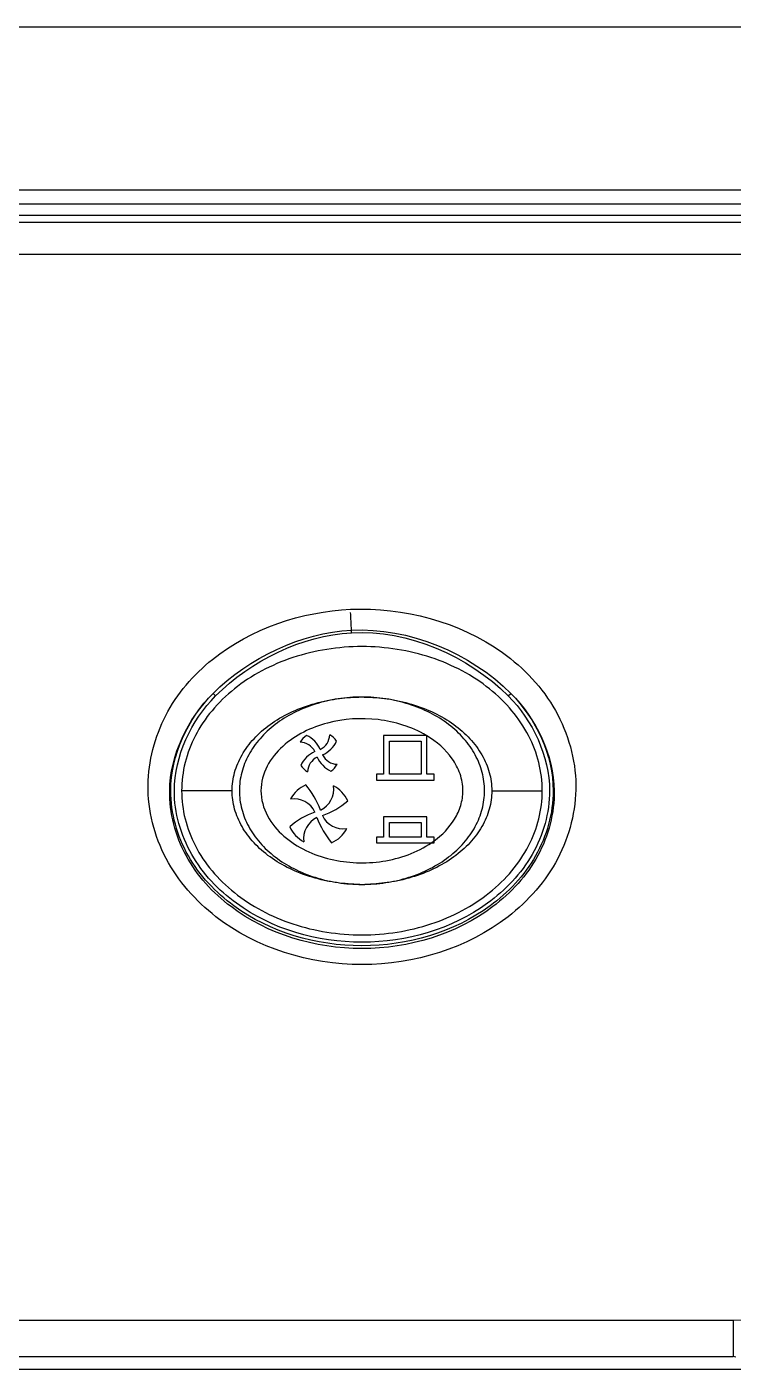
# Model space of a CAD drawing. Header units: millimetres. Extents: x 473 to 3963, y -1329 to 3488.
# Drawn here: x 2342.9 to 2391.9, y 1397.3 to 1490.5 of the extents above; entities that cross this region are included whole.
import ezdxf

# ---------------------------------------------------------------- set-up
doc = ezdxf.new("R2010")
doc.units = ezdxf.units.MM
doc.header["$LTSCALE"] = 392.37
doc.layers.get('0').update_dxf_attribs({"linetype": 'CONTINUOUS'})

msp = doc.modelspace()

# ---------------------------------------------------------------- linework, layer by layer
at = {"linetype": 'Continuous'}
for p, q in [((1887.648, 1490.466), (2534.648, 1490.466)), ((1885.222, 1479.166), (2541.748, 1479.166)), ((2537.748, 1478.166), (1884.548, 1478.166)), ((2537.748, 1477.366), (1884.548, 1477.366)), ((2583.684, 1476.894), (1838.613, 1476.894)), ((2460.148, 1474.671), (1962.148, 1474.671)), ((2365.428, 1448.429), (2365.418, 1448.606)), ((2356.004, 1444.042), (2355.827, 1444.218)), ((2376.293, 1444.042), (2376.47, 1444.218)), ((2368.048, 1441.309), (2367.648, 1441.309)), ((2367.648, 1441.309), (2367.648, 1438.609)), ((2370.248, 1441.309), (2368.048, 1441.309)), ((2368.048, 1438.609), (2368.048, 1440.909)), ((2368.048, 1440.909), (2370.248, 1440.909)), ((2370.597, 1441.309), (2370.248, 1441.309)), ((2370.248, 1440.909), (2370.248, 1438.609)), ((2370.648, 1441.309), (2370.597, 1441.309)), ((2370.648, 1441.278), (2370.648, 1441.309)), ((2370.648, 1438.609), (2370.648, 1441.278)), ((2367.148, 1438.609), (2367.148, 1438.209)), ((2367.648, 1438.609), (2367.148, 1438.609)), ((2367.148, 1438.209), (2371.148, 1438.209)), ((2370.248, 1438.609), (2368.048, 1438.609)), ((2371.148, 1438.609), (2370.648, 1438.609)), ((2371.148, 1438.209), (2371.148, 1438.609)), ((2355.178, 1437.466), (2353.648, 1437.466)), ((2357.148, 1437.466), (2355.178, 1437.466)), ((2375.148, 1437.466), (2377.137, 1437.466)), ((2377.137, 1437.466), (2378.648, 1437.466)), ((2368.048, 1435.655), (2367.648, 1435.655)), ((2367.648, 1435.655), (2367.648, 1434.255)), ((2370.248, 1435.655), (2368.048, 1435.655)), ((2368.048, 1435.255), (2370.248, 1435.255)), ((2368.048, 1434.255), (2368.048, 1435.255)), ((2370.648, 1435.655), (2370.248, 1435.655)), ((2370.248, 1435.255), (2370.248, 1434.255)), ((2370.648, 1434.255), (2370.648, 1435.655)), ((2367.148, 1434.255), (2367.148, 1433.855)), ((2367.648, 1434.255), (2367.148, 1434.255)), ((2370.248, 1434.255), (2368.048, 1434.255)), ((2371.148, 1434.255), (2370.648, 1434.255)), ((2371.148, 1433.987), (2371.148, 1434.255)), ((2367.148, 1433.855), (2370.963, 1433.855)), ((2370.963, 1433.855), (2371.148, 1433.855)), ((2371.148, 1433.855), (2371.148, 1433.987)), ((2030.412, 1400.736), (2391.885, 1400.736)), ((2391.885, 1400.736), (2391.885, 1398.218)), ((2030.412, 1398.218), (2391.885, 1398.218)), ((2392.083, 1398.169), (2391.885, 1398.218)), ((2215.148, 1397.335), (2436.838, 1397.335))]:
    msp.add_line(p, q, dxfattribs=at)
for centre, radius, start, end in [((2363.148, 1440.066), 1.5, 124.0172, 149.26357), ((2361.817, 1439.633), 1.2, 27.0339, 87.98526), ((2361.436, 1439.509), 2, 24.16792, 64.12753), ((2362.716, 1441.397), 1.2, 297.0339, 357.98526), ((2362.592, 1441.777), 2, 294.16792, 334.12753), ((2363.148, 1440.066), 1.5, 34.0172, 59.26357), ((2367.05, 1435.354), 6.931, 58.96831, 59.2138), ((2367.08, 1435.405), 6.872, 58.72141, 58.96831), ((2363.704, 1438.354), 2, 114.16792, 154.12753), ((2364.48, 1440.498), 1.2, 207.0339, 267.98526), ((2363.148, 1440.066), 1.5, 214.0172, 239.26357), ((2363.581, 1438.734), 1.2, 117.0339, 177.98526), ((2364.86, 1440.622), 2, 204.16792, 244.12753), ((2363.148, 1440.066), 1.5, 304.0172, 329.26357), ((2363.148, 1435.866), 2.2, 113.96357, 152.18439), ((2357.822, 1434.135), 5.8, 20.09537, 40.16391), ((2362.592, 1437.577), 1.6, 295.0408, 8.40593), ((2363.148, 1435.866), 2.2, 23.96357, 62.18439), ((2361.436, 1435.309), 1.6, 25.0408, 98.40593), ((2361.418, 1441.191), 5.8, 290.09537, 310.16391), ((2364.879, 1430.54), 5.8, 110.09537, 130.16391), ((2363.704, 1434.154), 1.6, 115.0408, 188.40593), ((2368.474, 1437.596), 5.8, 200.09537, 220.16391), ((2364.86, 1436.422), 1.6, 205.0408, 278.40593), ((2363.148, 1435.866), 2.2, 203.96357, 242.18439), ((2363.148, 1435.866), 2.2, 293.96357, 332.18439), ((2366.988, 1439.665), 7.039, 304.37721, 305.3083), ((2367.086, 1439.526), 6.869, 305.3109, 305.61231), ((2367.159, 1439.424), 6.743, 305.61126, 306.26422), ((2391.841, 1439.194), 38.458, 270.06512, 329.06932)]:
    msp.add_arc(centre, radius, start, end, dxfattribs=at)
for points, knots in [([(2351.318, 1437.854), (2351.333, 1439.517), (2352.223, 1442.908), (2356.72, 1448.149), (2361.97, 1449.903), (2365.362, 1450.054)], [0, 0, 0, 0, 0.24657, 0.496668, 1, 1, 1, 1]), ([(2365.362, 1450.054), (2369.009, 1450.216), (2374.818, 1448.702), (2379.926, 1443.292), (2380.962, 1439.641), (2380.979, 1437.854)], [0, 0, 0, 0, 0.503257, 0.753617, 1, 1, 1, 1]), ([(2357.148, 1437.466), (2357.148, 1437.891), (2357.264, 1438.742), (2357.78, 1439.969), (2358.617, 1441.1), (2359.743, 1442.091), (2361.116, 1442.905), (2362.682, 1443.509), (2364.315, 1443.867), (2365.422, 1443.955), (2365.942, 1443.964)], [0, 0, 0, 0, 0.126846, 0.253692, 0.380537, 0.507383, 0.634229, 0.761075, 0.88792, 1, 1, 1, 1]), ([(2366.306, 1443.965), (2366.843, 1443.958), (2367.966, 1443.871), (2369.615, 1443.509), (2371.181, 1442.905), (2372.553, 1442.091), (2373.68, 1441.1), (2374.517, 1439.969), (2375.032, 1438.742), (2375.148, 1437.891), (2375.148, 1437.466)], [0, 0, 0, 0, 0.1151, 0.241514, 0.367929, 0.494343, 0.620757, 0.747171, 0.873586, 1, 1, 1, 1]), ([(2370.597, 1441.309), (2369.592, 1441.906), (2367.282, 1442.618), (2364.297, 1442.42), (2362.084, 1441.599), (2360.603, 1440.613), (2359.465, 1439.23), (2359.148, 1438.049), (2359.148, 1437.466)], [0, 0, 0, 0, 0.249594, 0.499543, 0.625009, 0.750361, 0.875448, 1, 1, 1, 1]), ([(2373.148, 1437.466), (2373.148, 1437.861), (2373.008, 1438.658), (2372.256, 1440.069), (2371.323, 1440.87), (2370.648, 1441.278)], [0, 0, 0, 0, 0.250231, 0.500802, 1, 1, 1, 1]), ([(2380.979, 1437.854), (2380.994, 1436.108), (2380.086, 1432.528), (2375.266, 1427.09), (2366.148, 1424.283), (2357.032, 1427.091), (2352.21, 1432.528), (2351.302, 1436.108), (2351.318, 1437.854)], [0, 0, 0, 0, 0.123439, 0.248677, 0.499993, 0.751311, 0.876553, 1, 1, 1, 1]), ([(2379.48, 1437.466), (2379.496, 1435.922), (2378.663, 1432.744), (2374.287, 1427.975), (2366.148, 1425.543), (2358.01, 1427.975), (2353.634, 1432.744), (2352.8, 1435.922), (2352.817, 1437.466)], [0, 0, 0, 0, 0.122541, 0.247675, 0.499993, 0.752316, 0.877454, 1, 1, 1, 1]), ([(2379.407, 1437.466), (2379.407, 1435.907), (2378.508, 1432.737), (2374.111, 1428.097), (2366.147, 1425.783), (2358.184, 1428.098), (2353.788, 1432.738), (2352.89, 1435.907), (2352.89, 1437.466)], [0, 0, 0, 0, 0.125185, 0.250887, 0.500053, 0.74916, 0.874829, 1, 1, 1, 1]), ([(2379.157, 1437.466), (2379.157, 1435.94), (2378.269, 1432.836), (2373.945, 1428.309), (2366.147, 1426.058), (2358.35, 1428.31), (2354.027, 1432.836), (2353.14, 1435.94), (2353.14, 1437.466)], [0, 0, 0, 0, 0.125162, 0.250858, 0.500053, 0.749189, 0.874853, 1, 1, 1, 1]), ([(2365.99, 1430.967), (2365.454, 1430.973), (2364.33, 1431.06), (2362.682, 1431.422), (2361.116, 1432.026), (2359.743, 1432.84), (2358.617, 1433.831), (2357.78, 1434.962), (2357.264, 1436.189), (2357.148, 1437.04), (2357.148, 1437.466)], [0, 0, 0, 0, 0.1151, 0.241514, 0.367929, 0.494343, 0.620757, 0.747171, 0.873586, 1, 1, 1, 1]), ([(2359.148, 1437.466), (2359.148, 1436.865), (2359.486, 1435.647), (2360.683, 1434.242), (2362.23, 1433.257), (2364.529, 1432.462), (2367.611, 1432.341), (2369.969, 1433.177), (2370.963, 1433.855)], [0, 0, 0, 0, 0.12454, 0.249651, 0.375053, 0.500566, 0.750543, 1, 1, 1, 1]), ([(2375.148, 1437.466), (2375.148, 1437.04), (2375.032, 1436.189), (2374.517, 1434.962), (2373.68, 1433.831), (2372.553, 1432.84), (2371.181, 1432.026), (2369.615, 1431.422), (2367.981, 1431.064), (2366.874, 1430.976), (2366.354, 1430.967)], [0, 0, 0, 0, 0.126846, 0.253692, 0.380537, 0.507383, 0.634229, 0.761075, 0.88792, 1, 1, 1, 1]), ([(2371.148, 1433.987), (2371.704, 1434.395), (2372.457, 1435.157), (2373.042, 1436.424), (2373.148, 1437.12), (2373.148, 1437.466)], [0, 0, 0, 0, 0.499211, 0.749722, 1, 1, 1, 1])]:
    msp.add_open_spline(points, degree=3, knots=knots, dxfattribs=at)
for points in [[(2365.418, 1448.606), (2365.404, 1449.018), (2365.389, 1449.43), (2365.364, 1449.842)], [(2355.827, 1444.218), (2358.308, 1446.709), (2361.907, 1448.414), (2365.418, 1448.606)], [(2356.004, 1444.042), (2358.447, 1446.5), (2361.968, 1448.234), (2365.428, 1448.429)], [(2365.418, 1448.606), (2369.376, 1448.821), (2373.673, 1447.027), (2376.47, 1444.218)], [(2365.428, 1448.429), (2369.327, 1448.649), (2373.539, 1446.812), (2376.293, 1444.042)], [(2378.648, 1437.466), (2378.648, 1438.12), (2378.487, 1439.429), (2377.771, 1441.317), (2376.609, 1443.057), (2375.044, 1444.582), (2373.138, 1445.834), (2370.963, 1446.764), (2368.603, 1447.337), (2366.148, 1447.53), (2363.694, 1447.337), (2361.334, 1446.764), (2359.159, 1445.834), (2357.252, 1444.582), (2355.688, 1443.057), (2354.525, 1441.317), (2353.809, 1439.429), (2353.648, 1438.12), (2353.648, 1437.466)], [(2352.817, 1437.466), (2352.844, 1439.93), (2354.076, 1442.484), (2355.827, 1444.218)], [(2352.89, 1437.466), (2352.89, 1439.92), (2354.096, 1442.477), (2355.827, 1444.218)], [(2353.14, 1437.466), (2353.14, 1439.857), (2354.318, 1442.346), (2356.004, 1444.042)], [(2374.648, 1437.466), (2374.648, 1437.891), (2374.539, 1438.742), (2374.052, 1439.969), (2373.261, 1441.1), (2372.197, 1442.091), (2370.901, 1442.905), (2369.422, 1443.509), (2367.817, 1443.882), (2366.148, 1444.007), (2364.479, 1443.882), (2362.874, 1443.509), (2361.395, 1442.905), (2360.099, 1442.091), (2359.035, 1441.1), (2358.245, 1439.969), (2357.758, 1438.742), (2357.648, 1437.891), (2357.648, 1437.466)], [(2376.293, 1444.042), (2377.978, 1442.346), (2379.157, 1439.857), (2379.157, 1437.466)], [(2376.47, 1444.218), (2378.2, 1442.477), (2379.407, 1439.92), (2379.407, 1437.466)], [(2376.47, 1444.218), (2378.22, 1442.484), (2379.453, 1439.93), (2379.48, 1437.466)], [(2353.648, 1437.466), (2353.648, 1436.811), (2353.809, 1435.502), (2354.525, 1433.614), (2355.688, 1431.874), (2357.252, 1430.349), (2359.159, 1429.097), (2361.334, 1428.167), (2363.694, 1427.594), (2366.148, 1427.401), (2368.603, 1427.594), (2370.963, 1428.167), (2373.138, 1429.097), (2375.044, 1430.349), (2376.609, 1431.874), (2377.771, 1433.614), (2378.487, 1435.502), (2378.648, 1436.811), (2378.648, 1437.466)], [(2357.648, 1437.466), (2357.648, 1437.04), (2357.758, 1436.189), (2358.245, 1434.962), (2359.035, 1433.831), (2360.099, 1432.84), (2361.395, 1432.026), (2362.874, 1431.422), (2364.479, 1431.049), (2366.148, 1430.924), (2367.817, 1431.049), (2369.422, 1431.422), (2370.901, 1432.026), (2372.197, 1432.84), (2373.261, 1433.831), (2374.052, 1434.962), (2374.539, 1436.189), (2374.648, 1437.04), (2374.648, 1437.466)]]:
    msp.add_open_spline(points, degree=3, dxfattribs=at)

doc.saveas('drawing.dxf')
